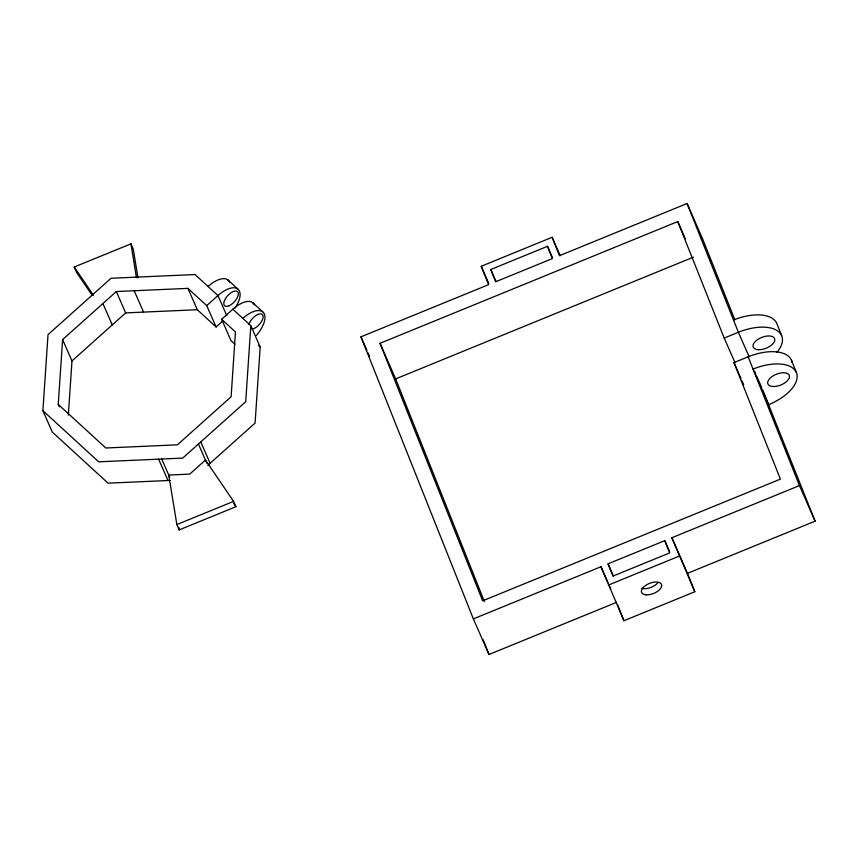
<?xml version="1.0" encoding="UTF-8"?>
<svg xmlns="http://www.w3.org/2000/svg" width="858" height="858" viewBox="0 0 858 858"><rect width="100%" height="100%" fill="white"/><g stroke="black" fill="none" stroke-linecap="round" stroke-linejoin="round"><path stroke-width="1.29" d="M170.056 480.426L108.065 483.172L52.274 432.035L42.9 410.682L48.016 334.652L111.025 278.26L195.034 274.549L217.953 295.56L226.812 315.733M59.288 406.778L58.247 404.408L62.602 339.596L116.313 291.538L187.923 288.374L206.724 305.609L216.098 326.962L222.651 321.106M68.329 415.186L71.975 360.961L62.602 339.596M234.963 344.262L231.006 340.637L221.632 319.273L232.861 309.223L250.815 325.686L245.71 401.716L182.69 458.097L98.681 461.819L42.9 410.682M250.815 325.686L260.188 347.04L255.083 423.069L207.797 465.379M71.975 360.961L125.686 312.891L197.297 309.727L216.098 326.962M206.724 305.609L217.953 295.56A22.973 10.907 -47.5 0 1 237.698 288.921A22.973 10.907 -47.5 0 1 235.124 307.947M92.096 295.206L76.566 272.361L74.217 267.02L130.931 243.844L133.28 249.174L137.966 277.842M616.602 602.316L488.996 654.493L473.369 618.897L360.961 336.829L488.577 284.663L481.241 266.27L552.134 237.28L560.21 255.695M547.49 246.31L552.37 258.58L495.667 281.756L490.776 269.498L547.49 246.31L552.177 257.003M734.802 319.669L702.702 239.103L687.076 203.507L559.459 255.684L552.134 237.28M792.138 362.559A38.299 19.434 -21.7 0 0 748.165 356.81L733.987 362.602L780.405 479.107L482.657 600.836L380.03 343.297L677.777 221.568L685.327 238.76M380.03 343.297L395.656 378.893L693.403 257.164M176.845 524.56L233.558 501.383L235.907 506.713L179.193 529.901L176.845 524.56L168.747 475.042L189.725 474.12L205.459 460.038L233.558 501.383M677.777 221.568L724.206 338.073L738.384 332.282A38.299 19.434 -21.7 0 1 775.954 329.88A38.299 19.434 -21.7 0 1 776.79 352.413M473.369 618.897L600.975 566.73L607.979 582.679M664.778 540.647L669.658 552.906L612.955 576.093L608.065 563.824L664.778 540.647L669.626 551.694M671.868 537.741L799.474 485.574L815.1 521.171L687.494 573.337L671.868 537.741L694.819 591.73L623.927 620.72L600.975 566.73M608.311 585.124L679.193 556.145M227.756 279.805L237.698 288.921M252.606 302.584L262.548 311.701M258.408 345.409L260.188 347.04M221.632 319.273L235.467 331.96L231.113 396.761L177.402 444.83L105.802 447.994L58.247 404.408M74.217 267.02L93.447 295.302M233.687 503.453L235.907 506.713M749.163 356.831L738.384 332.282L687.076 203.507M754.622 371.535L755.705 373.991M756.777 376.447L761.625 387.494M762.708 389.95L815.1 521.171M724.206 338.073L734.984 362.623M733.987 362.602L740.99 378.56M742.063 381.016L743.682 384.695M490.776 269.498L495.988 281.37M481.241 266.27L488.781 283.451M608.065 563.824L613.449 576.104M609.062 585.135L610.671 588.824M360.961 336.829L366.892 350.332M367.964 352.788L369.584 356.467M187.923 288.374L197.297 309.727M200.751 441.934L210.124 463.299M134.191 290.744L143.565 312.108M198.423 444.026L206.864 463.245M116.313 291.538L125.686 312.891M102.906 303.539L112.28 324.892M161.722 459.03L169.691 477.187M158.612 459.169L167.986 480.523M781.649 335.585L776.758 323.327A38.299 19.434 -21.7 0 0 733.504 320.023M791.419 360.113L796.31 372.383A38.299 19.434 -21.7 0 1 768.671 404.665L753.045 369.069A38.299 19.434 -21.7 0 1 796.31 372.383M748.165 356.81L799.474 485.574M687.494 573.337L694.819 591.73M617.578 604.772L623.927 620.72M395.656 378.893L484.405 601.597M483.054 639.575L488.996 654.493M178.764 527.295L179.193 529.901M130.931 243.844L136.476 277.713M208.011 286.454A22.973 10.907 -47.5 0 1 229.547 282.057M252.08 329.118A9.577 4.547 -47.5 0 0 257.582 326.179L259.363 324.442A9.577 4.547 -47.5 0 0 262.72 314.822A9.577 4.547 -47.5 0 0 254.236 316.784L252.466 318.522A9.577 4.547 -47.5 0 0 248.938 324.421M242.803 318.339A22.973 10.907 -47.5 0 1 263.578 312.677A22.973 10.907 -47.5 0 1 256.381 335.435M232.861 309.223A22.973 10.907 -47.5 0 1 254.397 304.837M657.689 582.947A10.725 5.438 -21.7 0 1 641.623 588.298M758.064 349.689A11.486 5.824 -21.7 0 0 774.795 340.015A11.486 5.824 -21.7 0 0 758.901 338.803A11.486 5.824 -21.7 0 0 758.064 349.689M772.726 386.475A11.486 5.824 -21.7 0 0 789.457 376.801A11.486 5.824 -21.7 0 0 773.562 375.589A11.486 5.824 -21.7 0 0 772.726 386.475M229.247 305.695A9.577 4.547 -47.5 0 0 238.084 292.428A9.577 4.547 -47.5 0 0 225.858 297.994A9.577 4.547 -47.5 0 0 229.247 305.695M646.095 594.819A10.725 5.438 -21.7 0 0 661.711 585.8A10.725 5.438 -21.7 0 0 646.878 584.663A10.725 5.438 -21.7 0 0 646.095 594.819"/></g></svg>
